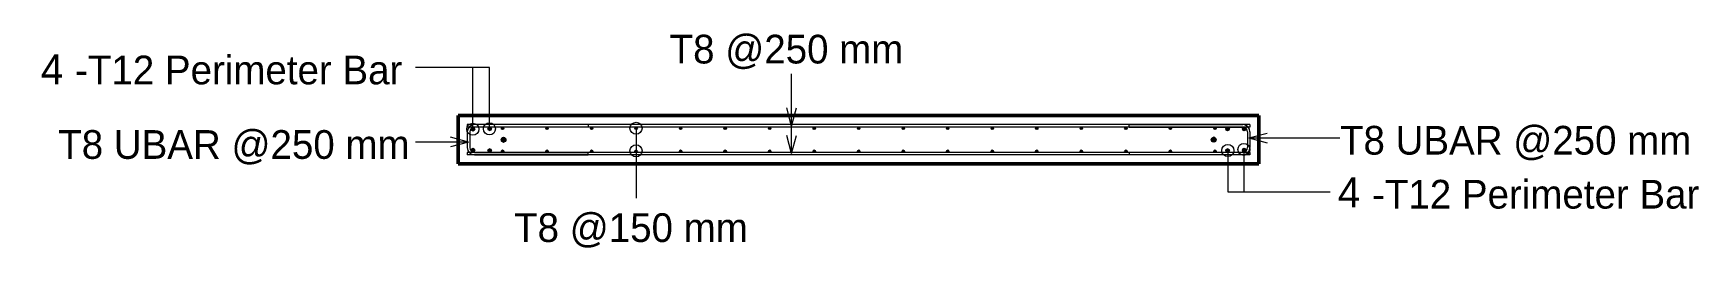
# Model space of a CAD drawing. Header units: millimetres. Extents: x -6138 to 17183, y 2886 to 77066.
# Drawn here: x 4601 to 10112, y 76355 to 77066 of the extents above; entities that cross this region are included whole.
import ezdxf

# ---------------------------------------------------------------- set-up
doc = ezdxf.new("R2010")
doc.units = ezdxf.units.MM
for name, color, linetype, lineweight in [('A-WALL', 113, 'Continuous', 25), ('G-ANNO-TEXT', 231, 'Continuous', 9), ('S-RBAR', 171, 'Continuous', 18), ('S-RBAR-IDEN', 171, 'Continuous', 9)]:
    doc.layers.add(name, color=color, linetype=linetype, lineweight=lineweight)
doc.styles.add('Nirmala UI', font='Nirmala.ttf', dxfattribs={"height": 95.25})
doc.styles.add('Nirmala UI Semilight', font='NirmalaS.ttf', dxfattribs={"height": 100})

msp = doc.modelspace()

# ---------------------------------------------------------------- hatches: boundary and pattern name
at = {"layer": 'S-RBAR'}
for points in [[(6056.2, 76741.9), (6062.2, 76747.9), (6056.2, 76753.9), (6050.2, 76747.9)], [(6111.2, 76743.1), (6117.2, 76749.1), (6111.2, 76755.1), (6105.2, 76749.1)], [(6157.2, 76705), (6164.8, 76710.6), (6161.9, 76719.5), (6152.5, 76719.5), (6149.6, 76710.6)], [(6153.8, 76747), (6157.8, 76751), (6153.8, 76755), (6149.8, 76751)], [(6301.2, 76747), (6305.2, 76751), (6301.2, 76755), (6297.2, 76751)], [(6448.5, 76747), (6452.5, 76751), (6448.5, 76755), (6444.5, 76751)], [(6595.9, 76747), (6599.9, 76751), (6595.9, 76755), (6591.9, 76751)], [(6743.2, 76747), (6747.2, 76751), (6743.2, 76755), (6739.2, 76751)], [(6890.5, 76747), (6894.5, 76751), (6890.5, 76755), (6886.5, 76751)], [(7037.9, 76747), (7041.9, 76751), (7037.9, 76755), (7033.9, 76751)], [(7185.2, 76747), (7189.2, 76751), (7185.2, 76755), (7181.2, 76751)], [(7332.5, 76747), (7336.5, 76751), (7332.5, 76755), (7328.5, 76751)], [(7479.9, 76747), (7483.9, 76751), (7479.9, 76755), (7475.9, 76751)], [(7627.2, 76747), (7631.2, 76751), (7627.2, 76755), (7623.2, 76751)], [(7774.6, 76747), (7778.6, 76751), (7774.6, 76755), (7770.6, 76751)], [(7921.9, 76747), (7925.9, 76751), (7921.9, 76755), (7917.9, 76751)], [(8069.2, 76747), (8073.2, 76751), (8069.2, 76755), (8065.2, 76751)], [(8216.6, 76747), (8220.6, 76751), (8216.6, 76755), (8212.6, 76751)], [(8363.9, 76747), (8367.9, 76751), (8363.9, 76755), (8359.9, 76751)], [(8502.5, 76706.6), (8511.9, 76706.6), (8514.8, 76715.5), (8507.2, 76721), (8499.6, 76715.5)], [(8511.3, 76747), (8515.3, 76751), (8511.3, 76755), (8507.3, 76751)], [(8553.2, 76743), (8559.2, 76749), (8553.2, 76755), (8547.2, 76749)], [(8608.2, 76743), (8614.2, 76749), (8608.2, 76755), (8602.2, 76749)], [(6056.2, 76672.6), (6062.2, 76678.6), (6056.2, 76684.6), (6050.2, 76678.6)], [(6111.2, 76671.1), (6117.2, 76677.1), (6111.2, 76683.1), (6105.2, 76677.1)], [(6153.8, 76671), (6157.8, 76675), (6153.8, 76679), (6149.8, 76675)], [(6301.2, 76671), (6305.2, 76675), (6301.2, 76679), (6297.2, 76675)], [(6448.5, 76671), (6452.5, 76675), (6448.5, 76679), (6444.5, 76675)], [(6595.9, 76671), (6599.9, 76675), (6595.9, 76679), (6591.9, 76675)], [(6743.2, 76671), (6747.2, 76675), (6743.2, 76679), (6739.2, 76675)], [(6890.5, 76671), (6894.5, 76675), (6890.5, 76679), (6886.5, 76675)], [(7037.9, 76671), (7041.9, 76675), (7037.9, 76679), (7033.9, 76675)], [(7185.2, 76671), (7189.2, 76675), (7185.2, 76679), (7181.2, 76675)], [(7332.5, 76671), (7336.5, 76675), (7332.5, 76679), (7328.5, 76675)], [(7479.9, 76671), (7483.9, 76675), (7479.9, 76679), (7475.9, 76675)], [(7627.2, 76671), (7631.2, 76675), (7627.2, 76679), (7623.2, 76675)], [(7774.6, 76671), (7778.6, 76675), (7774.6, 76679), (7770.6, 76675)], [(7921.9, 76671), (7925.9, 76675), (7921.9, 76679), (7917.9, 76675)], [(8069.2, 76671), (8073.2, 76675), (8069.2, 76679), (8065.2, 76675)], [(8216.6, 76671), (8220.6, 76675), (8216.6, 76679), (8212.6, 76675)], [(8363.9, 76671), (8367.9, 76675), (8363.9, 76679), (8359.9, 76675)], [(8511.3, 76671), (8515.3, 76675), (8511.3, 76679), (8507.3, 76675)], [(8553.2, 76671.1), (8559.2, 76677.1), (8553.2, 76683.1), (8547.2, 76677.1)], [(8608.2, 76672.6), (8614.2, 76678.6), (8608.2, 76684.6), (8602.2, 76678.6)]]:
    msp.add_hatch(color=256, dxfattribs=at).paths.add_polyline_path(points)
h = msp.add_hatch(color=256, dxfattribs=at)
edge = h.paths.add_edge_path()
edge.add_arc((6056.2, 76747.9), 6, 0, 360)
h = msp.add_hatch(color=256, dxfattribs=at)
edge = h.paths.add_edge_path()
edge.add_arc((6111.2, 76749.1), 6, 0, 360)
h = msp.add_hatch(color=256, dxfattribs=at)
edge = h.paths.add_edge_path()
edge.add_arc((6157.2, 76713), 8, 0, 360)
h = msp.add_hatch(color=256, dxfattribs=at)
edge = h.paths.add_edge_path()
edge.add_arc((6153.8, 76751), 4, 0, 360)
h = msp.add_hatch(color=256, dxfattribs=at)
edge = h.paths.add_edge_path()
edge.add_arc((6301.2, 76751), 4, 0, 360)
h = msp.add_hatch(color=256, dxfattribs=at)
edge = h.paths.add_edge_path()
edge.add_arc((6448.5, 76751), 4, 0, 360)
h = msp.add_hatch(color=256, dxfattribs=at)
edge = h.paths.add_edge_path()
edge.add_arc((6595.9, 76751), 4, 0, 360)
h = msp.add_hatch(color=256, dxfattribs=at)
edge = h.paths.add_edge_path()
edge.add_arc((6743.2, 76751), 4, 0, 360)
h = msp.add_hatch(color=256, dxfattribs=at)
edge = h.paths.add_edge_path()
edge.add_arc((6890.5, 76751), 4, 0, 360)
h = msp.add_hatch(color=256, dxfattribs=at)
edge = h.paths.add_edge_path()
edge.add_arc((7037.9, 76751), 4, 0, 360)
h = msp.add_hatch(color=256, dxfattribs=at)
edge = h.paths.add_edge_path()
edge.add_arc((7185.2, 76751), 4, 0, 360)
h = msp.add_hatch(color=256, dxfattribs=at)
edge = h.paths.add_edge_path()
edge.add_arc((7332.5, 76751), 4, 0, 360)
h = msp.add_hatch(color=256, dxfattribs=at)
edge = h.paths.add_edge_path()
edge.add_arc((7479.9, 76751), 4, 0, 360)
h = msp.add_hatch(color=256, dxfattribs=at)
edge = h.paths.add_edge_path()
edge.add_arc((7627.2, 76751), 4, 0, 360)
h = msp.add_hatch(color=256, dxfattribs=at)
edge = h.paths.add_edge_path()
edge.add_arc((7774.6, 76751), 4, 0, 360)
h = msp.add_hatch(color=256, dxfattribs=at)
edge = h.paths.add_edge_path()
edge.add_arc((7921.9, 76751), 4, 0, 360)
h = msp.add_hatch(color=256, dxfattribs=at)
edge = h.paths.add_edge_path()
edge.add_arc((8069.2, 76751), 4, 0, 360)
h = msp.add_hatch(color=256, dxfattribs=at)
edge = h.paths.add_edge_path()
edge.add_arc((8216.6, 76751), 4, 0, 360)
h = msp.add_hatch(color=256, dxfattribs=at)
edge = h.paths.add_edge_path()
edge.add_arc((8363.9, 76751), 4, 0, 360)
h = msp.add_hatch(color=256, dxfattribs=at)
edge = h.paths.add_edge_path()
edge.add_arc((8507.2, 76713), 8, 0, 360)
h = msp.add_hatch(color=256, dxfattribs=at)
edge = h.paths.add_edge_path()
edge.add_arc((8511.3, 76751), 4, 0, 360)
h = msp.add_hatch(color=256, dxfattribs=at)
edge = h.paths.add_edge_path()
edge.add_arc((8553.2, 76749), 6, 0, 360)
h = msp.add_hatch(color=256, dxfattribs=at)
edge = h.paths.add_edge_path()
edge.add_arc((8608.2, 76749), 6, 0, 360)
h = msp.add_hatch(color=256, dxfattribs=at)
edge = h.paths.add_edge_path()
edge.add_arc((6056.2, 76678.6), 6, 0, 360)
h = msp.add_hatch(color=256, dxfattribs=at)
edge = h.paths.add_edge_path()
edge.add_arc((6111.2, 76677.1), 6, 0, 360)
h = msp.add_hatch(color=256, dxfattribs=at)
edge = h.paths.add_edge_path()
edge.add_arc((6153.8, 76675), 4, 0, 360)
h = msp.add_hatch(color=256, dxfattribs=at)
edge = h.paths.add_edge_path()
edge.add_arc((6301.2, 76675), 4, 0, 360)
h = msp.add_hatch(color=256, dxfattribs=at)
edge = h.paths.add_edge_path()
edge.add_arc((6448.5, 76675), 4, 0, 360)
h = msp.add_hatch(color=256, dxfattribs=at)
edge = h.paths.add_edge_path()
edge.add_arc((6595.9, 76675), 4, 0, 360)
h = msp.add_hatch(color=256, dxfattribs=at)
edge = h.paths.add_edge_path()
edge.add_arc((6743.2, 76675), 4, 0, 360)
h = msp.add_hatch(color=256, dxfattribs=at)
edge = h.paths.add_edge_path()
edge.add_arc((6890.5, 76675), 4, 0, 360)
h = msp.add_hatch(color=256, dxfattribs=at)
edge = h.paths.add_edge_path()
edge.add_arc((7037.9, 76675), 4, 0, 360)
h = msp.add_hatch(color=256, dxfattribs=at)
edge = h.paths.add_edge_path()
edge.add_arc((7185.2, 76675), 4, 0, 360)
h = msp.add_hatch(color=256, dxfattribs=at)
edge = h.paths.add_edge_path()
edge.add_arc((7332.5, 76675), 4, 0, 360)
h = msp.add_hatch(color=256, dxfattribs=at)
edge = h.paths.add_edge_path()
edge.add_arc((7479.9, 76675), 4, 0, 360)
h = msp.add_hatch(color=256, dxfattribs=at)
edge = h.paths.add_edge_path()
edge.add_arc((7627.2, 76675), 4, 0, 360)
h = msp.add_hatch(color=256, dxfattribs=at)
edge = h.paths.add_edge_path()
edge.add_arc((7774.6, 76675), 4, 0, 360)
h = msp.add_hatch(color=256, dxfattribs=at)
edge = h.paths.add_edge_path()
edge.add_arc((7921.9, 76675), 4, 0, 360)
h = msp.add_hatch(color=256, dxfattribs=at)
edge = h.paths.add_edge_path()
edge.add_arc((8069.2, 76675), 4, 0, 360)
h = msp.add_hatch(color=256, dxfattribs=at)
edge = h.paths.add_edge_path()
edge.add_arc((8216.6, 76675), 4, 0, 360)
h = msp.add_hatch(color=256, dxfattribs=at)
edge = h.paths.add_edge_path()
edge.add_arc((8363.9, 76675), 4, 0, 360)
h = msp.add_hatch(color=256, dxfattribs=at)
edge = h.paths.add_edge_path()
edge.add_arc((8511.3, 76675), 4, 0, 360)
h = msp.add_hatch(color=256, dxfattribs=at)
edge = h.paths.add_edge_path()
edge.add_arc((8553.2, 76677.1), 6, 0, 360)
h = msp.add_hatch(color=256, dxfattribs=at)
edge = h.paths.add_edge_path()
edge.add_arc((8608.2, 76678.6), 6, 0, 360)

# ---------------------------------------------------------------- linework, layer by layer
at = {"layer": 'A-WALL', "lineweight": 50}
for p, q in [((8657.2, 76793), (6007.2, 76793)), ((6007.2, 76793), (6007.2, 76633)), ((8657.2, 76633), (8657.2, 76793)), ((6007.2, 76633), (8657.2, 76633))]:
    msp.add_line(p, q, dxfattribs=at)
at = {"layer": 'S-RBAR'}
for p, q in [((8627.2, 76763), (6037.2, 76763)), ((6037.2, 76763), (6037.2, 76755)), ((8627.2, 76755), (6037.2, 76755)), ((6037.2, 76739), (6037.2, 76687)), ((6045.2, 76739), (6045.2, 76687)), ((6056.2, 76753.9), (6050.2, 76747.9)), ((6050.2, 76747.9), (6056.2, 76741.9)), ((6062.2, 76747.9), (6056.2, 76753.9)), ((6056.2, 76741.9), (6062.2, 76747.9)), ((6437.2, 76763), (6061.2, 76763)), ((6437.2, 76755), (6061.2, 76755)), ((6111.2, 76755.1), (6105.2, 76749.1)), ((6105.2, 76749.1), (6111.2, 76743.1)), ((6117.2, 76749.1), (6111.2, 76755.1)), ((6111.2, 76743.1), (6117.2, 76749.1)), ((6152.5, 76719.5), (6149.6, 76710.6)), ((6153.8, 76755), (6149.8, 76751)), ((6149.8, 76751), (6153.8, 76747)), ((6161.9, 76719.5), (6152.5, 76719.5)), ((6157.8, 76751), (6153.8, 76755)), ((6153.8, 76747), (6157.8, 76751)), ((6164.8, 76710.6), (6161.9, 76719.5)), ((6301.2, 76755), (6297.2, 76751)), ((6297.2, 76751), (6301.2, 76747)), ((6305.2, 76751), (6301.2, 76755)), ((6301.2, 76747), (6305.2, 76751)), ((6437.2, 76763), (6437.2, 76755)), ((6448.5, 76755), (6444.5, 76751)), ((6444.5, 76751), (6448.5, 76747)), ((6452.5, 76751), (6448.5, 76755)), ((6448.5, 76747), (6452.5, 76751)), ((6595.9, 76755), (6591.9, 76751)), ((6591.9, 76751), (6595.9, 76747)), ((6599.9, 76751), (6595.9, 76755)), ((6595.9, 76747), (6599.9, 76751)), ((6743.2, 76755), (6739.2, 76751)), ((6739.2, 76751), (6743.2, 76747)), ((6747.2, 76751), (6743.2, 76755)), ((6743.2, 76747), (6747.2, 76751)), ((6890.5, 76755), (6886.5, 76751)), ((6886.5, 76751), (6890.5, 76747)), ((6894.5, 76751), (6890.5, 76755)), ((6890.5, 76747), (6894.5, 76751)), ((7037.9, 76755), (7033.9, 76751)), ((7033.9, 76751), (7037.9, 76747)), ((7041.9, 76751), (7037.9, 76755)), ((7037.9, 76747), (7041.9, 76751)), ((7185.2, 76755), (7181.2, 76751)), ((7181.2, 76751), (7185.2, 76747)), ((7189.2, 76751), (7185.2, 76755)), ((7185.2, 76747), (7189.2, 76751)), ((7332.5, 76755), (7328.5, 76751)), ((7328.5, 76751), (7332.5, 76747)), ((7336.5, 76751), (7332.5, 76755)), ((7332.5, 76747), (7336.5, 76751)), ((7479.9, 76755), (7475.9, 76751)), ((7475.9, 76751), (7479.9, 76747)), ((7483.9, 76751), (7479.9, 76755)), ((7479.9, 76747), (7483.9, 76751)), ((7627.2, 76755), (7623.2, 76751)), ((7623.2, 76751), (7627.2, 76747)), ((7631.2, 76751), (7627.2, 76755)), ((7627.2, 76747), (7631.2, 76751)), ((7774.6, 76755), (7770.6, 76751)), ((7770.6, 76751), (7774.6, 76747)), ((7778.6, 76751), (7774.6, 76755)), ((7774.6, 76747), (7778.6, 76751)), ((7921.9, 76755), (7917.9, 76751)), ((7917.9, 76751), (7921.9, 76747)), ((7925.9, 76751), (7921.9, 76755)), ((7921.9, 76747), (7925.9, 76751)), ((8069.2, 76755), (8065.2, 76751)), ((8065.2, 76751), (8069.2, 76747)), ((8073.2, 76751), (8069.2, 76755)), ((8069.2, 76747), (8073.2, 76751)), ((8216.6, 76755), (8212.6, 76751)), ((8212.6, 76751), (8216.6, 76747)), ((8220.6, 76751), (8216.6, 76755)), ((8216.6, 76747), (8220.6, 76751)), ((8227.2, 76763), (8603.2, 76763)), ((8227.2, 76755), (8227.2, 76763)), ((8227.2, 76755), (8603.2, 76755)), ((8363.9, 76755), (8359.9, 76751)), ((8359.9, 76751), (8363.9, 76747)), ((8367.9, 76751), (8363.9, 76755)), ((8363.9, 76747), (8367.9, 76751)), ((8507.2, 76721), (8499.6, 76715.5)), ((8514.8, 76715.5), (8507.2, 76721)), ((8511.3, 76755), (8507.3, 76751)), ((8507.3, 76751), (8511.3, 76747)), ((8515.3, 76751), (8511.3, 76755)), ((8511.3, 76747), (8515.3, 76751)), ((8553.2, 76755), (8547.2, 76749)), ((8547.2, 76749), (8553.2, 76743)), ((8559.2, 76749), (8553.2, 76755)), ((8553.2, 76743), (8559.2, 76749)), ((8608.2, 76755), (8602.2, 76749)), ((8602.2, 76749), (8608.2, 76743)), ((8614.2, 76749), (8608.2, 76755)), ((8608.2, 76743), (8614.2, 76749)), ((8619.2, 76739), (8619.2, 76687)), ((8627.2, 76763), (8627.2, 76755)), ((8627.2, 76739), (8627.2, 76687)), ((8627.2, 76671), (6037.2, 76671)), ((6037.2, 76671), (6037.2, 76663)), ((6056.2, 76684.6), (6050.2, 76678.6)), ((6050.2, 76678.6), (6056.2, 76672.6)), ((6062.2, 76678.6), (6056.2, 76684.6)), ((6056.2, 76672.6), (6062.2, 76678.6)), ((6061.2, 76671), (6437.2, 76671)), ((6111.2, 76683.1), (6105.2, 76677.1)), ((6105.2, 76677.1), (6111.2, 76671.1)), ((6117.2, 76677.1), (6111.2, 76683.1)), ((6111.2, 76671.1), (6117.2, 76677.1)), ((6149.6, 76710.6), (6157.2, 76705)), ((6153.8, 76679), (6149.8, 76675)), ((6149.8, 76675), (6153.8, 76671)), ((6157.8, 76675), (6153.8, 76679)), ((6153.8, 76671), (6157.8, 76675)), ((6157.2, 76705), (6164.8, 76710.6)), ((6301.2, 76679), (6297.2, 76675)), ((6297.2, 76675), (6301.2, 76671)), ((6305.2, 76675), (6301.2, 76679)), ((6301.2, 76671), (6305.2, 76675)), ((6437.2, 76663), (6437.2, 76671)), ((6448.5, 76679), (6444.5, 76675)), ((6444.5, 76675), (6448.5, 76671)), ((6452.5, 76675), (6448.5, 76679)), ((6448.5, 76671), (6452.5, 76675)), ((6595.9, 76679), (6591.9, 76675)), ((6591.9, 76675), (6595.9, 76671)), ((6599.9, 76675), (6595.9, 76679)), ((6595.9, 76671), (6599.9, 76675)), ((6743.2, 76679), (6739.2, 76675)), ((6739.2, 76675), (6743.2, 76671)), ((6747.2, 76675), (6743.2, 76679)), ((6743.2, 76671), (6747.2, 76675)), ((6890.5, 76679), (6886.5, 76675)), ((6886.5, 76675), (6890.5, 76671)), ((6894.5, 76675), (6890.5, 76679)), ((6890.5, 76671), (6894.5, 76675)), ((7037.9, 76679), (7033.9, 76675)), ((7033.9, 76675), (7037.9, 76671)), ((7041.9, 76675), (7037.9, 76679)), ((7037.9, 76671), (7041.9, 76675)), ((7185.2, 76679), (7181.2, 76675)), ((7181.2, 76675), (7185.2, 76671)), ((7189.2, 76675), (7185.2, 76679)), ((7185.2, 76671), (7189.2, 76675)), ((7332.5, 76679), (7328.5, 76675)), ((7328.5, 76675), (7332.5, 76671)), ((7336.5, 76675), (7332.5, 76679)), ((7332.5, 76671), (7336.5, 76675)), ((7479.9, 76679), (7475.9, 76675)), ((7475.9, 76675), (7479.9, 76671)), ((7483.9, 76675), (7479.9, 76679)), ((7479.9, 76671), (7483.9, 76675)), ((7627.2, 76679), (7623.2, 76675)), ((7623.2, 76675), (7627.2, 76671)), ((7631.2, 76675), (7627.2, 76679)), ((7627.2, 76671), (7631.2, 76675)), ((7774.6, 76679), (7770.6, 76675)), ((7770.6, 76675), (7774.6, 76671)), ((7778.6, 76675), (7774.6, 76679)), ((7774.6, 76671), (7778.6, 76675)), ((7921.9, 76679), (7917.9, 76675)), ((7917.9, 76675), (7921.9, 76671)), ((7925.9, 76675), (7921.9, 76679)), ((7921.9, 76671), (7925.9, 76675)), ((8069.2, 76679), (8065.2, 76675)), ((8065.2, 76675), (8069.2, 76671)), ((8073.2, 76675), (8069.2, 76679)), ((8069.2, 76671), (8073.2, 76675)), ((8216.6, 76679), (8212.6, 76675)), ((8212.6, 76675), (8216.6, 76671)), ((8220.6, 76675), (8216.6, 76679)), ((8216.6, 76671), (8220.6, 76675)), ((8603.2, 76671), (8227.2, 76671)), ((8227.2, 76671), (8227.2, 76663)), ((8363.9, 76679), (8359.9, 76675)), ((8359.9, 76675), (8363.9, 76671)), ((8367.9, 76675), (8363.9, 76679)), ((8363.9, 76671), (8367.9, 76675)), ((8499.6, 76715.5), (8502.5, 76706.6)), ((8502.5, 76706.6), (8511.9, 76706.6)), ((8511.3, 76679), (8507.3, 76675)), ((8507.3, 76675), (8511.3, 76671)), ((8515.3, 76675), (8511.3, 76679)), ((8511.3, 76671), (8515.3, 76675)), ((8511.9, 76706.6), (8514.8, 76715.5)), ((8553.2, 76683.1), (8547.2, 76677.1)), ((8547.2, 76677.1), (8553.2, 76671.1)), ((8559.2, 76677.1), (8553.2, 76683.1)), ((8553.2, 76671.1), (8559.2, 76677.1)), ((8608.2, 76684.6), (8602.2, 76678.6)), ((8602.2, 76678.6), (8608.2, 76672.6)), ((8614.2, 76678.6), (8608.2, 76684.6)), ((8608.2, 76672.6), (8614.2, 76678.6)), ((8627.2, 76671), (8627.2, 76663)), ((8627.2, 76663), (6037.2, 76663)), ((6061.2, 76663), (6437.2, 76663)), ((8603.2, 76663), (8227.2, 76663))]:
    msp.add_line(p, q, dxfattribs=at)
for centre, radius in [((6056.2, 76747.9), 6), ((6111.2, 76749.1), 6), ((6157.2, 76713), 8), ((6153.8, 76751), 4), ((6301.2, 76751), 4), ((6448.5, 76751), 4), ((6595.9, 76751), 4), ((6743.2, 76751), 4), ((6890.5, 76751), 4), ((7037.9, 76751), 4), ((7185.2, 76751), 4), ((7332.5, 76751), 4), ((7479.9, 76751), 4), ((7627.2, 76751), 4), ((7774.6, 76751), 4), ((7921.9, 76751), 4), ((8069.2, 76751), 4), ((8216.6, 76751), 4), ((8363.9, 76751), 4), ((8507.2, 76713), 8), ((8511.3, 76751), 4), ((8553.2, 76749), 6), ((8608.2, 76749), 6), ((6056.2, 76678.6), 6), ((6111.2, 76677.1), 6), ((6153.8, 76675), 4), ((6301.2, 76675), 4), ((6448.5, 76675), 4), ((6595.9, 76675), 4), ((6743.2, 76675), 4), ((6890.5, 76675), 4), ((7037.9, 76675), 4), ((7185.2, 76675), 4), ((7332.5, 76675), 4), ((7479.9, 76675), 4), ((7627.2, 76675), 4), ((7774.6, 76675), 4), ((7921.9, 76675), 4), ((8069.2, 76675), 4), ((8216.6, 76675), 4), ((8363.9, 76675), 4), ((8511.3, 76675), 4), ((8553.2, 76677.1), 6), ((8608.2, 76678.6), 6)]:
    msp.add_circle(centre, radius, dxfattribs=at)
for centre, radius, start, end in [((6061.2, 76739), 24, 90, 180), ((6061.2, 76739), 16, 90, 180), ((8603.2, 76739), 24, 0, 90), ((8603.2, 76739), 16, 0, 90), ((6061.2, 76687), 24, 180, 270), ((6061.2, 76687), 16, 180, 270), ((8603.2, 76687), 16, 270, 0), ((8603.2, 76687), 24, 270, 360)]:
    msp.add_arc(centre, radius, start, end, dxfattribs=at)
at = {"layer": 'S-RBAR-IDEN'}
for p, q in [((6110.4, 76952.1), (5866.2, 76952.1)), ((6055.5, 76952.1), (5866.2, 76952.1)), ((6055.5, 76747.7), (6055.5, 76952.1)), ((6110.4, 76749.1), (6110.4, 76952.1)), ((7110.3, 76667), (7110.3, 76931.2)), ((7110.3, 76758.4), (7110.3, 76931.2)), ((7110.3, 76758.4), (7094.2, 76818.4)), ((7110.3, 76758.4), (7126.3, 76818.4)), ((6041.4, 76705.1), (5981.4, 76721.2)), ((6595.6, 76751), (6595.6, 76519.5)), ((7110.3, 76667), (7094.2, 76727)), ((7110.3, 76667), (7126.3, 76727)), ((8623.8, 76719.1), (8683.8, 76735.2)), ((8623.8, 76719.1), (8683.8, 76703.1)), ((8623.8, 76719.1), (8925.2, 76719.1)), ((6041.4, 76705.1), (5866.2, 76705.1)), ((6041.4, 76705.1), (5981.4, 76689)), ((6595.6, 76676), (6595.6, 76519.5)), ((8553.9, 76677.1), (8553.9, 76540.2)), ((8607.3, 76681), (8607.3, 76540.2)), ((8553.9, 76540.2), (8925.2, 76540.2)), ((8607.3, 76540.2), (8925.2, 76540.2))]:
    msp.add_line(p, q, dxfattribs=at)
for centre in [(6055.5, 76747.7), (6110.4, 76749.1), (6595.6, 76751), (6595.6, 76676), (8553.9, 76677.1), (8607.3, 76681)]:
    msp.add_circle(centre, 20, dxfattribs=at)

# ---------------------------------------------------------------- texts
at = {"layer": 'S-RBAR-IDEN', "char_height": 95.25, "attachment_point": 1, "style": 'Nirmala UI'}
for s, insert, width in [('T8 @250 mm', (6706.7, 77061), 974.852), ('2 -T12 Perimeter Bar', (4633, 76991.9), 1491.139), ('T8 UBAR @250 mm', (4683.4, 76744.8), 1430.21), ('T8 UBAR @250 mm', (8925.2, 76758.9), 1430.21), ('2 -T12 Perimeter Bar', (8925.2, 76579.9), 1491.139), ('T8 @150 mm', (6192, 76469.2), 974.852)]:
    msp.add_mtext(s, dxfattribs=dict(at, insert=insert, width=width))

# ---------------------------------------------------------------- next in the draw order: texts
at = {"layer": 'G-ANNO-TEXT', "color": 7, "char_height": 100, "width": 92.996, "attachment_point": 1, "style": 'Nirmala UI Semilight', "bg_fill": 3, "box_fill_scale": 1.25, "bg_fill_color": 256, "bg_fill_true_color": 13158600, "bg_fill_transparency": 0}
for insert in [(4625.9, 76996.6), (8918.1, 76588.3)]:
    msp.add_mtext('4', dxfattribs=dict(at, insert=insert))

doc.saveas('drawing.dxf')
